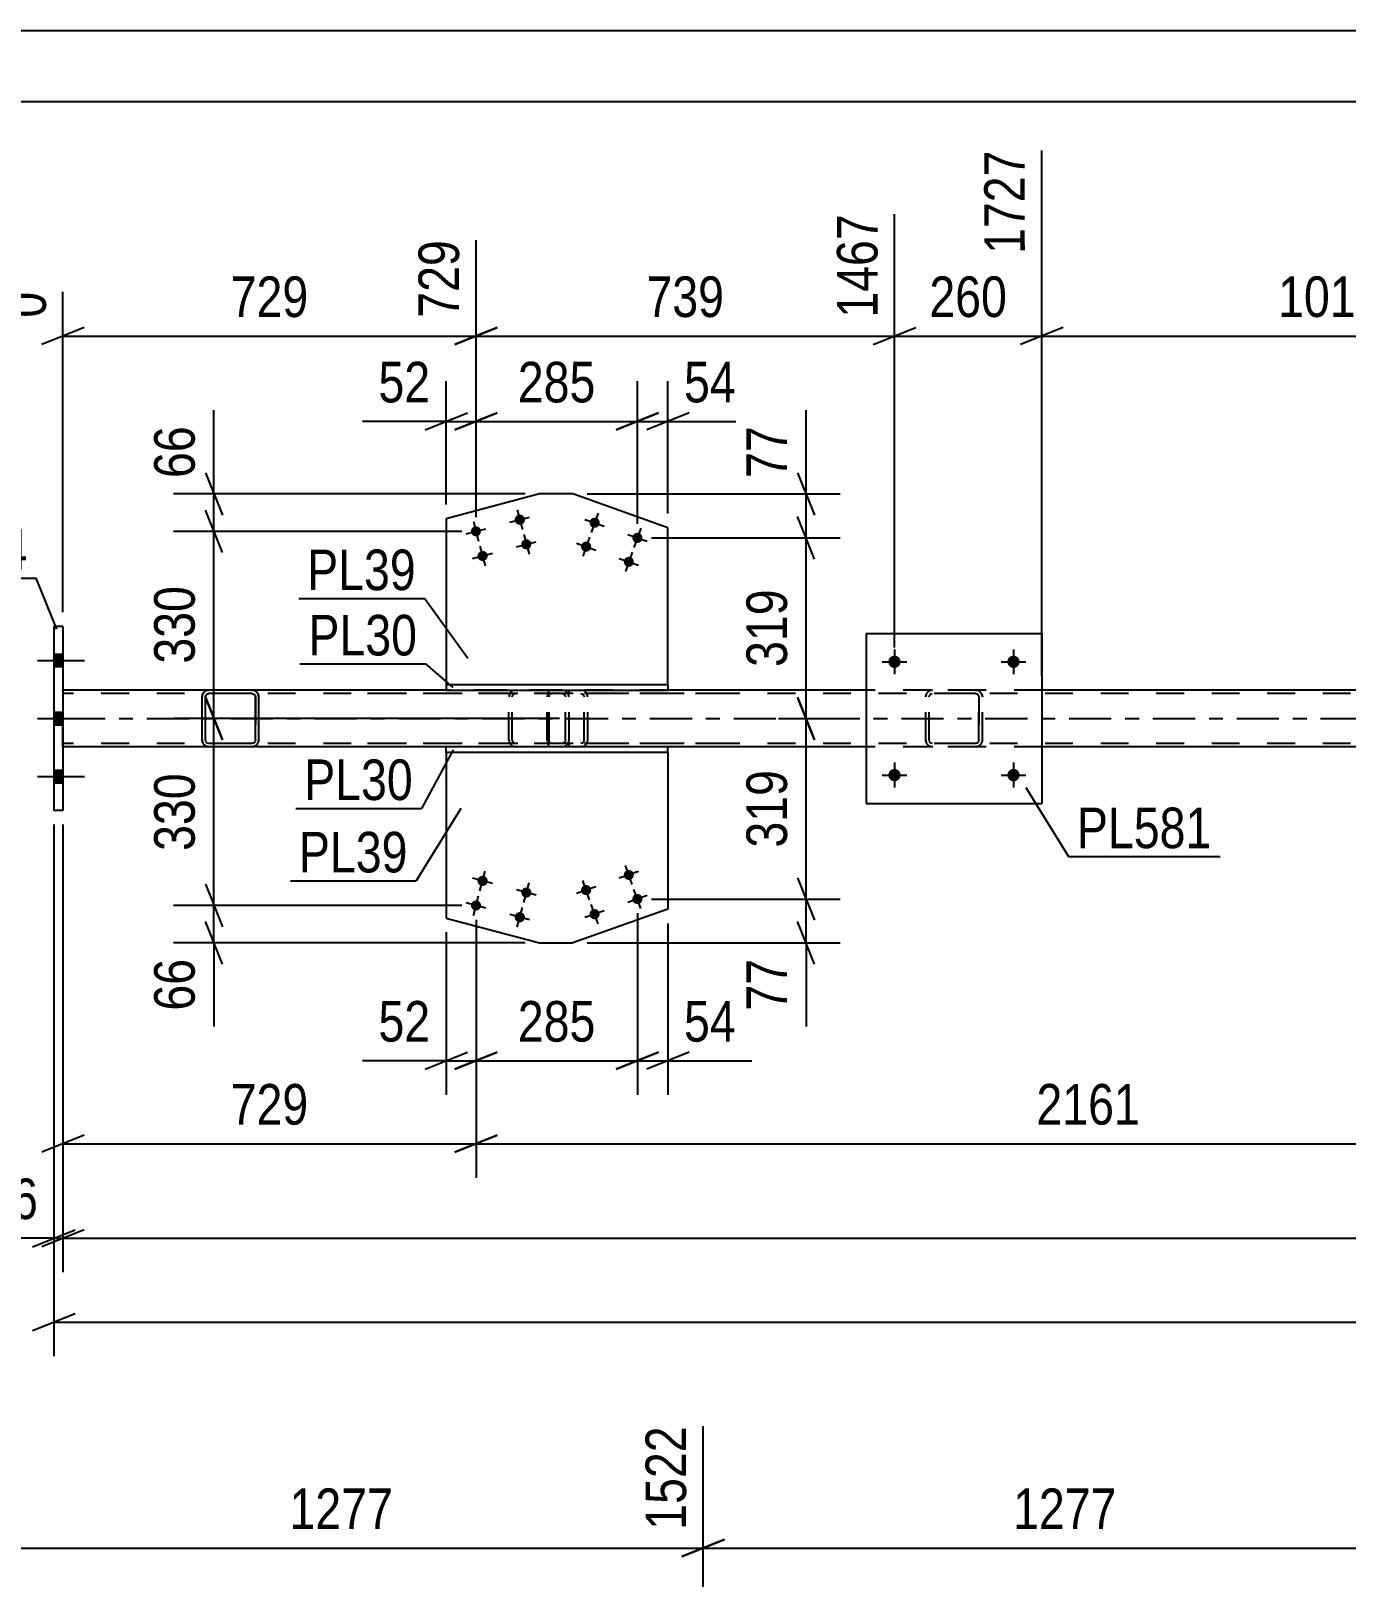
# Model space of a CAD drawing. Header units: millimetres. Extents: x 0 to 841, y 0 to 594.
# Drawn here: x 100.2 to 193.1, y 484.8 to 594 of the extents above; entities that cross this region are included whole.
import ezdxf

# ---------------------------------------------------------------- set-up
doc = ezdxf.new("R2010")
doc.units = ezdxf.units.MM
doc.linetypes.add('DXK_LINE_DOT2', pattern=[3.9198, 1.9599, -1.9599])
doc.linetypes.add('DXK_LINE_DOT3', pattern=[5.9187, 2.979, -0.9799, 0.9799, -0.9799])
doc.styles.add('Arial Narrow', font='ARIALN.TTF', dxfattribs={"height": 0.2})

# ---------------------------------------------------------------- blocks, each defined once
blk = doc.blocks.new('Unknown-247305070-1135 - 20638')
at = {"color": 5, "linetype": 'Continuous'}
for p, q in [((841, 594), (0, 594)), ((836, 589), (5, 589))]:
    blk.add_line(p, q, dxfattribs=at)
blk = doc.blocks.new('Part-247305070-2224 - 2156')
at = {"color": 2, "linetype": 'Continuous'}
for p, q in [((145.2, 543.45), (129.55, 543.45)), ((129.55, 543.05), (129.55, 543.45)), ((145.2, 543.05), (129.55, 543.05)), ((145.2, 543.05), (145.2, 543.45))]:
    blk.add_line(p, q, dxfattribs=at)
blk = doc.blocks.new('Part-247305070-2161 - 2156')
at = {"color": 7, "linetype": 'DXK_LINE_DOT2'}
for p, q in [((137.71, 547.45), (122.72, 547.45)), ((137.71, 547.21), (122.72, 547.21)), ((134, 547.14), (133.96, 546.97)), ((134, 547.16), (134, 547.14)), ((134.21, 546.97), (134.23, 547.06)), ((134.23, 547.06), (134.29, 547.14)), ((134.47, 547.45), (134.27, 547.42)), ((134.29, 547.14), (134.37, 547.19)), ((134.37, 547.19), (134.47, 547.21)), ((137.9, 547.42), (137.71, 547.45)), ((137.71, 547.21), (137.8, 547.19)), ((137.8, 547.19), (137.89, 547.14)), ((137.89, 547.14), (137.94, 547.06)), ((137.94, 547.06), (137.96, 546.97)), ((138.18, 547.14), (138.18, 547.16)), ((138.22, 546.97), (138.18, 547.14)), ((133.96, 543.93), (133.96, 546.97)), ((134.21, 543.93), (134.21, 546.97)), ((137.96, 543.93), (137.96, 546.97)), ((138.22, 543.93), (138.22, 546.97)), ((133.96, 543.93), (134, 543.75)), ((134.23, 543.84), (134.21, 543.93)), ((134.29, 543.76), (134.23, 543.84)), ((134.37, 543.71), (134.29, 543.76)), ((137.89, 543.76), (137.8, 543.71)), ((137.94, 543.84), (137.89, 543.76)), ((137.96, 543.93), (137.94, 543.84)), ((138.18, 543.75), (138.22, 543.93)), ((137.71, 543.69), (122.72, 543.69)), ((137.71, 543.45), (122.72, 543.45)), ((134.27, 543.49), (134.47, 543.45)), ((134.47, 543.69), (134.37, 543.71)), ((137.8, 543.71), (137.71, 543.69)), ((137.71, 543.45), (137.9, 543.49))]:
    blk.add_line(p, q, dxfattribs=at)
for centre, start, end in [((134.45, 546.95), 110.7583, 155.68), ((137.72, 546.95), 24.32, 69.2417), ((134.45, 543.95), 204.32, 249.2417), ((137.72, 543.95), 290.7583, 335.68)]:
    blk.add_arc(centre, 0.496, start, end, dxfattribs=at)
blk = doc.blocks.new('Bolt-247305070-2355 - 2156')
at = {"linetype": 'Continuous'}
for points in [[(102.49, 549.11), (102.49, 549.99), (101.85, 549.99), (101.85, 549.11)], [(102.49, 549.11), (102.49, 549.99), (101.85, 549.99), (101.85, 549.11)], [(102.49, 549.11), (102.49, 549.99), (101.85, 549.99), (101.85, 549.11)], [(102.49, 545.01), (102.49, 545.89), (101.85, 545.89), (101.85, 545.01)], [(102.49, 545.01), (102.49, 545.89), (101.85, 545.89), (101.85, 545.01)], [(102.49, 540.91), (102.49, 541.79), (101.85, 541.79), (101.85, 540.91)], [(102.49, 540.91), (102.49, 541.79), (101.85, 541.79), (101.85, 540.91)], [(102.49, 540.91), (102.49, 541.79), (101.85, 541.79), (101.85, 540.91)]]:
    blk.add_hatch(color=1, dxfattribs=at).paths.add_polyline_path(points)
at = {"color": 1, "linetype": 'Continuous'}
for p, q in [((100.69, 549.55), (104.01, 549.55)), ((100.69, 549.55), (104.01, 549.55)), ((100.69, 549.55), (104.01, 549.55)), ((101.85, 549.99), (102.49, 549.99)), ((101.85, 549.99), (102.49, 549.99)), ((101.85, 549.99), (102.49, 549.99)), ((101.85, 549.11), (102.49, 549.11)), ((101.85, 549.11), (102.49, 549.11)), ((101.85, 549.11), (102.49, 549.11)), ((100.69, 545.45), (104.01, 545.45)), ((100.69, 545.45), (104.01, 545.45)), ((101.85, 545.89), (102.49, 545.89)), ((101.85, 545.89), (102.49, 545.89)), ((101.85, 545.01), (102.49, 545.01)), ((101.85, 545.01), (102.49, 545.01)), ((101.85, 541.79), (102.49, 541.79)), ((101.85, 541.79), (102.49, 541.79)), ((101.85, 541.79), (102.49, 541.79)), ((100.69, 541.35), (104.01, 541.35)), ((100.69, 541.35), (104.01, 541.35)), ((100.69, 541.35), (104.01, 541.35)), ((101.85, 540.91), (102.49, 540.91)), ((101.85, 540.91), (102.49, 540.91)), ((101.85, 540.91), (102.49, 540.91))]:
    blk.add_line(p, q, dxfattribs=at)
blk = doc.blocks.new('Part-247305070-2229 - 2156')
at = {"color": 2, "linetype": 'Continuous'}
for p, q in [((129.55, 547.85), (129.55, 547.45)), ((129.55, 547.85), (145.2, 547.85)), ((129.55, 547.45), (145.2, 547.45)), ((145.2, 547.85), (145.2, 547.45))]:
    blk.add_line(p, q, dxfattribs=at)
blk = doc.blocks.new('Part-247305070-2344 - 2156')
at = {"color": 2, "linetype": 'Continuous'}
for p, q in [((129.55, 543.05), (129.55, 531.35)), ((145.2, 543.05), (145.2, 531.98)), ((145.2, 531.98), (138.49, 529.6)), ((129.55, 531.35), (136.12, 529.6)), ((136.12, 529.6), (138.49, 529.6))]:
    blk.add_line(p, q, dxfattribs=at)
at = {"color": 7, "linetype": 'DXK_LINE_DOT2'}
blk.add_line((145.2, 543.05), (129.55, 543.05), dxfattribs=at)
blk = doc.blocks.new('Part-247305070-2169 - 2156')
at = {"color": 7, "linetype": 'DXK_LINE_DOT2'}
for p, q in [((136.69, 547.16), (136.67, 546.97)), ((136.75, 547.31), (136.69, 547.16)), ((136.84, 547.42), (136.75, 547.31)), ((136.8, 546.97), (136.81, 547.06)), ((136.81, 547.06), (136.84, 547.14)), ((136.94, 547.45), (136.84, 547.42)), ((136.84, 547.14), (136.89, 547.19)), ((136.89, 547.19), (136.94, 547.21)), ((149.1, 547.45), (136.94, 547.45)), ((149.1, 547.21), (136.94, 547.21)), ((138.22, 547.21), (138.22, 547.45)), ((139.22, 547.42), (139.03, 547.45)), ((139.03, 547.21), (139.13, 547.19)), ((139.13, 547.19), (139.21, 547.14)), ((139.21, 547.14), (139.26, 547.06)), ((139.26, 547.06), (139.28, 546.97)), ((139.5, 547.14), (139.5, 547.16)), ((139.53, 546.97), (139.5, 547.14)), ((136.67, 543.93), (136.67, 546.97)), ((136.8, 543.93), (136.8, 546.97)), ((139.28, 543.93), (139.28, 546.97)), ((139.53, 543.93), (139.53, 546.97)), ((136.67, 543.93), (136.69, 543.75)), ((136.69, 543.75), (136.75, 543.59)), ((136.81, 543.84), (136.8, 543.93)), ((136.84, 543.76), (136.81, 543.84)), ((136.89, 543.71), (136.84, 543.76)), ((139.21, 543.76), (139.13, 543.71)), ((139.26, 543.84), (139.21, 543.76)), ((139.28, 543.93), (139.26, 543.84)), ((139.5, 543.75), (139.53, 543.93)), ((136.75, 543.59), (136.84, 543.49)), ((136.84, 543.49), (136.94, 543.45)), ((136.94, 543.69), (136.89, 543.71)), ((149.1, 543.69), (136.94, 543.69)), ((149.1, 543.45), (136.94, 543.45)), ((138.22, 543.45), (138.22, 543.69)), ((139.13, 543.71), (139.03, 543.69)), ((139.03, 543.45), (139.22, 543.49))]:
    blk.add_line(p, q, dxfattribs=at)
for centre, start, end in [((139.05, 546.96), 23.8494, 68.8059), ((139.05, 543.95), 291.1941, 336.1506)]:
    blk.add_arc(centre, 0.492, start, end, dxfattribs=at)
blk = doc.blocks.new('Part-247305070-2234 - 2156')
at = {"color": 2, "linetype": 'Continuous'}
for p, q in [((102.49, 551.95), (101.85, 551.95)), ((101.85, 551.95), (101.85, 538.95)), ((102.49, 551.95), (102.49, 538.95)), ((102.49, 538.95), (101.85, 538.95))]:
    blk.add_line(p, q, dxfattribs=at)
blk = doc.blocks.new('Part-247305070-2299 - 2156')
at = {"color": 2, "linetype": 'Continuous'}
for p, q in [((112.79, 547.45), (102.49, 547.45)), ((129.55, 547.45), (115.83, 547.45)), ((159.19, 547.45), (145.2, 547.45)), ((210.27, 547.45), (171.59, 547.45)), ((112.79, 543.45), (102.49, 543.45)), ((129.55, 543.45), (115.83, 543.45)), ((159.19, 543.45), (145.2, 543.45)), ((210.27, 543.45), (171.59, 543.45))]:
    blk.add_line(p, q, dxfattribs=at)
at = {"color": 7, "linetype": 'DXK_LINE_DOT2'}
for p, q in [((102.49, 543.45), (102.49, 547.45)), ((742.16, 547.21), (102.49, 547.21)), ((115.83, 547.45), (112.79, 547.45)), ((145.2, 547.45), (129.55, 547.45)), ((171.59, 547.45), (159.19, 547.45)), ((742.16, 543.69), (102.49, 543.69)), ((115.83, 543.45), (112.79, 543.45)), ((145.2, 543.45), (129.55, 543.45)), ((171.59, 543.45), (159.19, 543.45))]:
    blk.add_line(p, q, dxfattribs=at)
at = {"color": 7, "linetype": 'DXK_LINE_DOT3'}
blk.add_line((102.49, 545.45), (742.16, 545.45), dxfattribs=at)
blk = doc.blocks.new('Bolt-247305070-2390 - 2156')
at = {"linetype": 'Continuous'}
for points in [[(140.36, 559.15, -1), (139.68, 559.39, -1)], [(139.76, 557.46, -1), (139.08, 557.7, -1)], [(143.38, 558.08, -1), (142.7, 558.32, -1)], [(142.77, 556.39, -1), (142.1, 556.63, -1)]]:
    blk.add_hatch(color=1, dxfattribs=at).paths.add_polyline_path(points)
at = {"color": 1, "linetype": 'Continuous'}
for p, q in [((139.34, 559.51), (140.7, 559.03)), ((140.26, 559.95), (139.78, 558.59)), ((139.66, 558.26), (139.18, 556.9)), ((142.36, 558.44), (143.72, 557.96)), ((143.28, 558.88), (142.8, 557.52)), ((138.74, 557.82), (140.1, 557.34)), ((142.68, 557.19), (142.19, 555.83)), ((141.76, 556.75), (143.11, 556.27))]:
    blk.add_line(p, q, dxfattribs=at)
blk = doc.blocks.new('Bolt-247305070-2388 - 2156')
at = {"linetype": 'Continuous'}
for points in [[(142.1, 534.28, -1), (142.77, 534.52, -1)], [(139.08, 533.21, -1), (139.76, 533.45, -1)], [(142.7, 532.58, -1), (143.38, 532.82, -1)], [(139.68, 531.51, -1), (140.36, 531.75, -1)]]:
    blk.add_hatch(color=1, dxfattribs=at).paths.add_polyline_path(points)
at = {"color": 1, "linetype": 'Continuous'}
for p, q in [((142.68, 533.72), (142.19, 535.07)), ((139.66, 532.65), (139.18, 534)), ((143.11, 534.64), (141.76, 534.16)), ((140.1, 533.57), (138.74, 533.09)), ((143.72, 532.94), (142.36, 532.46)), ((143.28, 532.02), (142.8, 533.38)), ((140.7, 531.87), (139.34, 531.39)), ((140.26, 530.95), (139.78, 532.31))]:
    blk.add_line(p, q, dxfattribs=at)
blk = doc.blocks.new('Bolt-247305070-2389 - 2156')
at = {"linetype": 'Continuous'}
for points in [[(131.76, 534.07, -1), (132.46, 533.89, -1)], [(134.85, 533.25, -1), (135.55, 533.06, -1)], [(131.3, 532.33, -1), (131.99, 532.15, -1)], [(134.39, 531.51, -1), (135.09, 531.32, -1)]]:
    blk.add_hatch(color=1, dxfattribs=at).paths.add_polyline_path(points)
at = {"color": 1, "linetype": 'Continuous'}
for p, q in [((132.8, 533.79), (131.41, 534.16)), ((131.92, 533.28), (132.29, 534.67)), ((131.46, 531.54), (131.83, 532.93)), ((135.9, 532.97), (134.5, 533.34)), ((135.02, 532.46), (135.39, 533.85)), ((132.34, 532.05), (130.95, 532.42)), ((134.55, 530.72), (134.92, 532.11)), ((135.43, 531.23), (134.04, 531.6))]:
    blk.add_line(p, q, dxfattribs=at)
blk = doc.blocks.new('Part-247305070-2349 - 2156')
at = {"color": 2, "linetype": 'Continuous'}
for p, q in [((136.12, 561.3), (129.55, 559.55)), ((138.49, 561.3), (136.12, 561.3)), ((145.2, 558.92), (138.49, 561.3)), ((129.55, 559.55), (129.55, 547.85)), ((145.2, 547.85), (145.2, 558.92))]:
    blk.add_line(p, q, dxfattribs=at)
at = {"color": 7, "linetype": 'DXK_LINE_DOT2'}
blk.add_line((129.55, 547.85), (145.2, 547.85), dxfattribs=at)
blk = doc.blocks.new('Bolt-247305070-2391 - 2156')
at = {"linetype": 'Continuous'}
for points in [[(131.99, 558.76, -1), (131.3, 558.57, -1)], [(135.09, 559.58, -1), (134.39, 559.39, -1)], [(135.55, 557.84, -1), (134.85, 557.65, -1)], [(132.46, 557.02, -1), (131.76, 556.83, -1)]]:
    blk.add_hatch(color=1, dxfattribs=at).paths.add_polyline_path(points)
at = {"color": 1, "linetype": 'Continuous'}
for p, q in [((134.55, 560.18), (134.92, 558.79)), ((131.46, 559.36), (131.83, 557.97)), ((134.04, 559.3), (135.43, 559.67)), ((130.95, 558.48), (132.34, 558.85)), ((134.5, 557.56), (135.9, 557.93)), ((135.02, 558.44), (135.39, 557.05)), ((131.41, 556.74), (132.8, 557.11)), ((131.92, 557.62), (132.29, 556.23))]:
    blk.add_line(p, q, dxfattribs=at)
blk = doc.blocks.new('Part-247305070-21269 - 2156')
at = {"color": 7, "linetype": 'DXK_LINE_DOT2'}
for p, q in [((163.39, 546.97), (163.43, 547.16)), ((163.43, 547.16), (163.39, 546.97)), ((163.63, 546.97), (163.65, 547.06)), ((163.65, 547.06), (163.7, 547.14)), ((163.69, 547.42), (163.87, 547.45)), ((163.87, 547.45), (163.69, 547.42)), ((163.7, 547.14), (163.78, 547.19)), ((163.78, 547.19), (163.87, 547.21)), ((166.91, 547.45), (163.87, 547.45)), ((166.91, 547.21), (163.87, 547.21)), ((166.91, 547.45), (167.09, 547.42)), ((167.09, 547.42), (166.91, 547.45)), ((166.91, 547.21), (167, 547.19)), ((167, 547.19), (167.08, 547.14)), ((167.08, 547.14), (167.13, 547.06)), ((167.13, 547.06), (167.15, 546.97)), ((167.35, 547.16), (167.39, 546.97)), ((167.39, 546.97), (167.35, 547.16)), ((163.39, 543.93), (163.39, 546.97)), ((163.39, 543.93), (163.39, 546.97)), ((163.63, 543.93), (163.63, 546.97)), ((163.63, 543.93), (163.63, 546.97)), ((167.15, 543.93), (167.15, 546.97)), ((167.15, 546.97), (167.15, 543.93)), ((167.39, 543.93), (167.39, 546.97)), ((167.39, 543.93), (167.39, 546.97)), ((163.43, 543.75), (163.39, 543.93)), ((163.39, 543.93), (163.43, 543.75)), ((163.65, 543.84), (163.63, 543.93)), ((163.7, 543.76), (163.65, 543.84)), ((163.78, 543.71), (163.7, 543.76)), ((167.08, 543.76), (167, 543.71)), ((167.13, 543.84), (167.08, 543.76)), ((167.15, 543.93), (167.13, 543.84)), ((167.39, 543.93), (167.35, 543.75)), ((167.35, 543.75), (167.39, 543.93)), ((163.87, 543.45), (163.69, 543.49)), ((163.69, 543.49), (163.87, 543.45)), ((163.87, 543.69), (163.78, 543.71)), ((166.91, 543.69), (163.87, 543.69)), ((166.91, 543.45), (163.87, 543.45)), ((167, 543.71), (166.91, 543.69)), ((167.09, 543.49), (166.91, 543.45)), ((166.91, 543.45), (167.09, 543.49))]:
    blk.add_line(p, q, dxfattribs=at)
at = {"color": 7, "linetype": 'DXK_LINE_DOT3'}
blk.add_line((165.39, 545.45), (165.39, 545.45), dxfattribs=at)
at = {"color": 7, "linetype": 'DXK_LINE_DOT2'}
for centre, start, end in [((163.87, 546.97), 112.5, 157.5), ((163.87, 546.97), 112.5, 157.5), ((166.91, 546.97), 22.5, 67.5), ((166.91, 546.97), 22.5, 67.5), ((163.87, 543.93), 202.5, 247.5), ((163.87, 543.93), 202.5, 247.5), ((166.91, 543.93), 292.5, 337.5), ((166.91, 543.93), 292.5, 337.5)]:
    blk.add_arc(centre, 0.48, start, end, dxfattribs=at)
blk = doc.blocks.new('Part-247305070-21270 - 2156')
at = {"color": 2, "linetype": 'Continuous'}
for p, q in [((159.19, 551.45), (159.19, 539.45)), ((159.19, 551.45), (171.59, 551.45)), ((171.59, 551.45), (171.59, 539.45)), ((159.19, 539.45), (171.59, 539.45))]:
    blk.add_line(p, q, dxfattribs=at)
blk = doc.blocks.new('Part-247305070-21271 - 2156')
at = {"color": 2, "linetype": 'Continuous'}
for p, q in [((112.35, 547.16), (112.31, 546.97)), ((112.55, 546.97), (112.57, 547.06)), ((112.57, 547.06), (112.62, 547.14)), ((112.79, 547.45), (112.61, 547.42)), ((112.62, 547.14), (112.7, 547.19)), ((112.7, 547.19), (112.79, 547.21)), ((115.83, 547.45), (112.79, 547.45)), ((115.83, 547.21), (112.79, 547.21)), ((116.01, 547.42), (115.83, 547.45)), ((115.83, 547.21), (115.92, 547.19)), ((115.92, 547.19), (116, 547.14)), ((116, 547.14), (116.05, 547.06)), ((116.05, 547.06), (116.07, 546.97)), ((116.31, 546.97), (116.27, 547.16)), ((112.31, 543.93), (112.31, 546.97)), ((112.55, 543.93), (112.55, 546.97)), ((116.07, 543.93), (116.07, 546.97)), ((116.31, 543.93), (116.31, 546.97)), ((112.31, 543.93), (112.35, 543.75)), ((112.57, 543.84), (112.55, 543.93)), ((112.62, 543.76), (112.57, 543.84)), ((112.7, 543.71), (112.62, 543.76)), ((116, 543.76), (115.92, 543.71)), ((116.05, 543.84), (116, 543.76)), ((116.07, 543.93), (116.05, 543.84)), ((116.27, 543.75), (116.31, 543.93)), ((112.61, 543.49), (112.79, 543.45)), ((112.79, 543.69), (112.7, 543.71)), ((115.83, 543.69), (112.79, 543.69)), ((115.83, 543.45), (112.79, 543.45)), ((115.92, 543.71), (115.83, 543.69)), ((115.83, 543.45), (116.01, 543.49))]:
    blk.add_line(p, q, dxfattribs=at)
at = {"color": 7, "linetype": 'DXK_LINE_DOT2'}
for p, q in [((112.31, 546.97), (112.35, 547.16)), ((112.61, 547.42), (112.79, 547.45)), ((115.83, 547.45), (116.01, 547.42)), ((116.27, 547.16), (116.31, 546.97)), ((112.31, 543.93), (112.31, 546.97)), ((112.55, 543.93), (112.55, 546.97)), ((116.07, 546.97), (116.07, 543.93)), ((116.31, 543.93), (116.31, 546.97)), ((112.35, 543.75), (112.31, 543.93)), ((116.31, 543.93), (116.27, 543.75)), ((112.79, 543.45), (112.61, 543.49)), ((116.01, 543.49), (115.83, 543.45))]:
    blk.add_line(p, q, dxfattribs=at)
at = {"color": 2, "linetype": 'Continuous'}
for centre, start, end in [((112.79, 546.97), 112.5, 157.5), ((115.83, 546.97), 22.5, 67.5), ((112.79, 543.93), 202.5, 247.5), ((115.83, 543.93), 292.5, 337.5)]:
    blk.add_arc(centre, 0.48, start, end, dxfattribs=at)
at = {"color": 7, "linetype": 'DXK_LINE_DOT2'}
for centre, start, end in [((112.79, 546.97), 112.5, 157.5), ((115.83, 546.97), 22.5, 67.5), ((112.79, 543.93), 202.5, 247.5), ((115.83, 543.93), 292.5, 337.5)]:
    blk.add_arc(centre, 0.48, start, end, dxfattribs=at)
blk = doc.blocks.new('Bolt-247305070-21296 - 2156')
at = {"linetype": 'Continuous'}
for points in [[(161.63, 541.45, -1), (160.75, 541.45, -1)], [(170.03, 541.45, -1), (169.15, 541.45, -1)]]:
    blk.add_hatch(color=1, dxfattribs=at).paths.add_polyline_path(points)
at = {"color": 1, "linetype": 'Continuous'}
for p, q in [((161.19, 542.33), (161.19, 540.57)), ((169.59, 542.33), (169.59, 540.57)), ((160.31, 541.45), (162.07, 541.45)), ((168.71, 541.45), (170.47, 541.45))]:
    blk.add_line(p, q, dxfattribs=at)
blk = doc.blocks.new('Bolt-247305070-21297 - 2156')
at = {"linetype": 'Continuous'}
for points in [[(161.63, 549.45, -1), (160.75, 549.45, -1)], [(170.03, 549.45, -1), (169.15, 549.45, -1)]]:
    blk.add_hatch(color=1, dxfattribs=at).paths.add_polyline_path(points)
at = {"color": 1, "linetype": 'Continuous'}
for p, q in [((161.19, 550.33), (161.19, 548.57)), ((169.59, 550.33), (169.59, 548.57)), ((160.31, 549.45), (162.07, 549.45)), ((168.71, 549.45), (170.47, 549.45))]:
    blk.add_line(p, q, dxfattribs=at)
blk = doc.blocks.new('StraightDimension-247305070-19910 - 2156')
at = {"color": 7, "linetype": 'Continuous'}
for p, q in [((101.85, 537.95), (101.85, 506.35)), ((102.49, 537.95), (102.49, 506.35)), ((100.35, 508.15), (103.35, 509.35)), ((103.99, 509.35), (100.99, 508.15)), ((101.85, 508.75), (95.95, 508.75)), ((101.85, 508.75), (95.95, 508.75)), ((101.85, 508.75), (102.49, 508.75))]:
    blk.add_line(p, q, dxfattribs=at)
at = {"color": 0}
blk.add_wipeout([(101.33, 509.5), (101.33, 513.7), (96.47, 513.7), (96.47, 509.5)], dxfattribs=at)
at = {"color": 3, "style": 'Arial Narrow'}
blk.add_text('16', height=2.863, dxfattribs=at).set_placement((97.07, 510.1))
blk = doc.blocks.new('StraightDimension-247305070-2571 - 2156')
at = {"color": 7, "linetype": 'Continuous'}
for p, q in [((143.04, 559.2), (143.04, 569.27)), ((145.2, 559.92), (145.2, 569.27)), ((141.54, 565.82), (144.54, 567.02)), ((146.7, 567.02), (143.7, 565.82)), ((143.04, 566.42), (145.2, 566.42)), ((145.2, 566.42), (151.11, 566.42)), ((145.2, 566.42), (151.11, 566.42))]:
    blk.add_line(p, q, dxfattribs=at)
at = {"color": 0}
blk.add_wipeout([(150.58, 567.17), (150.58, 571.37), (145.73, 571.37), (145.73, 567.17)], dxfattribs=at)
at = {"color": 3, "style": 'Arial Narrow'}
blk.add_text('54', height=2.863, dxfattribs=at).set_placement((146.33, 567.77))
blk = doc.blocks.new('StraightDimension-247305070-2582 - 2156')
at = {"color": 7, "linetype": 'Continuous'}
for p, q in [((131.65, 559.66), (131.65, 569.27)), ((143.04, 559.2), (143.04, 569.27)), ((130.15, 565.82), (133.15, 567.02)), ((144.54, 567.02), (141.54, 565.82)), ((131.65, 566.42), (143.04, 566.42))]:
    blk.add_line(p, q, dxfattribs=at)
at = {"color": 0}
blk.add_wipeout([(140.68, 567.17), (140.68, 571.37), (134, 571.37), (134, 567.17)], dxfattribs=at)
at = {"color": 3, "style": 'Arial Narrow'}
blk.add_text('285', height=2.863, dxfattribs=at).set_placement((134.6, 567.77))
blk = doc.blocks.new('StraightDimension-247305070-2592 - 2156')
at = {"color": 7, "linetype": 'Continuous'}
for p, q in [((129.55, 560.55), (129.55, 569.27)), ((131.65, 559.66), (131.65, 569.27)), ((128.05, 565.82), (131.05, 567.02)), ((133.15, 567.02), (130.15, 565.82)), ((129.55, 566.42), (123.64, 566.42)), ((129.55, 566.42), (123.64, 566.42)), ((129.55, 566.42), (131.65, 566.42))]:
    blk.add_line(p, q, dxfattribs=at)
at = {"color": 0}
blk.add_wipeout([(129.02, 567.17), (129.02, 571.37), (124.16, 571.37), (124.16, 567.17)], dxfattribs=at)
at = {"color": 3, "style": 'Arial Narrow'}
blk.add_text('52', height=2.863, dxfattribs=at).set_placement((124.76, 567.77))
blk = doc.blocks.new('StraightDimension-247305070-2615 - 2156')
at = {"color": 7, "linetype": 'Continuous'}
for p, q in [((113.14, 561.3), (113.14, 567.21)), ((113.14, 561.3), (113.14, 567.21)), ((112.54, 562.8), (113.74, 559.8)), ((135.12, 561.3), (110.29, 561.3)), ((113.14, 558.66), (113.14, 561.3)), ((113.74, 557.16), (112.54, 560.16)), ((130.65, 558.66), (110.29, 558.66))]:
    blk.add_line(p, q, dxfattribs=at)
at = {"color": 0}
blk.add_wipeout([(112.39, 566.68), (108.19, 566.68), (108.19, 561.83), (112.39, 561.83)], dxfattribs=at)
at = {"color": 3, "style": 'Arial Narrow'}
blk.add_text('66', height=2.863, rotation=90.0002, dxfattribs=at).set_placement((111.79, 562.43))
blk = doc.blocks.new('StraightDimension-247305070-2625 - 2156')
at = {"color": 7, "linetype": 'Continuous'}
for p, q in [((113.74, 543.95), (112.54, 546.95)), ((137.55, 545.45), (110.29, 545.45)), ((113.14, 532.24), (113.14, 545.45)), ((112.54, 533.74), (113.74, 530.74)), ((130.65, 532.24), (110.29, 532.24))]:
    blk.add_line(p, q, dxfattribs=at)
at = {"color": 0}
blk.add_wipeout([(112.39, 542.19), (108.19, 542.19), (108.19, 535.5), (112.39, 535.5)], dxfattribs=at)
at = {"color": 3, "style": 'Arial Narrow'}
blk.add_text('330', height=2.863, rotation=90.0002, dxfattribs=at).set_placement((111.79, 536.1))
blk = doc.blocks.new('StraightDimension-247305070-2641 - 2156')
at = {"color": 7, "linetype": 'Continuous'}
for p, q in [((112.54, 533.74), (113.74, 530.74)), ((130.65, 532.24), (110.29, 532.24)), ((113.14, 529.6), (113.14, 532.24)), ((113.74, 528.1), (112.54, 531.1)), ((135.12, 529.6), (110.29, 529.6)), ((113.14, 529.6), (113.14, 523.69)), ((113.14, 529.6), (113.14, 523.69))]:
    blk.add_line(p, q, dxfattribs=at)
at = {"color": 0}
blk.add_wipeout([(112.39, 529.08), (108.19, 529.08), (108.19, 524.22), (112.39, 524.22)], dxfattribs=at)
at = {"color": 3, "style": 'Arial Narrow'}
blk.add_text('66', height=2.863, rotation=90.0002, dxfattribs=at).set_placement((111.79, 524.82))
blk = doc.blocks.new('StraightDimension-247305070-2651 - 2156')
at = {"color": 7, "linetype": 'Continuous'}
for p, q in [((113.74, 557.16), (112.54, 560.16)), ((130.65, 558.66), (110.29, 558.66)), ((113.14, 545.45), (113.14, 558.66)), ((112.54, 546.95), (113.74, 543.95)), ((137.55, 545.45), (110.29, 545.45))]:
    blk.add_line(p, q, dxfattribs=at)
at = {"color": 0}
blk.add_wipeout([(112.39, 555.4), (108.19, 555.4), (108.19, 548.72), (112.39, 548.72)], dxfattribs=at)
at = {"color": 3, "style": 'Arial Narrow'}
blk.add_text('330', height=2.863, rotation=90.0002, dxfattribs=at).set_placement((111.79, 549.32))
blk = doc.blocks.new('StraightDimension-247305070-2668 - 2156')
at = {"color": 7, "linetype": 'Continuous'}
for p, q in [((101.85, 537.95), (101.85, 500.41)), ((103.35, 503.41), (100.35, 502.21)), ((101.85, 502.81), (779.92, 502.81))]:
    blk.add_line(p, q, dxfattribs=at)
blk = doc.blocks.new('StraightDimension-247305070-2679 - 2156')
at = {"color": 7, "linetype": 'Continuous'}
for p, q in [((143.04, 531.7), (143.04, 518.88)), ((145.2, 530.98), (145.2, 518.88)), ((141.54, 520.68), (144.54, 521.88)), ((143.04, 521.28), (145.2, 521.28)), ((146.7, 521.88), (143.7, 520.68)), ((145.2, 521.28), (151.11, 521.28)), ((145.2, 521.28), (151.11, 521.28))]:
    blk.add_line(p, q, dxfattribs=at)
at = {"color": 0}
blk.add_wipeout([(150.58, 522.03), (150.58, 526.23), (145.73, 526.23), (145.73, 522.03)], dxfattribs=at)
at = {"color": 3, "style": 'Arial Narrow'}
blk.add_text('54', height=2.863, dxfattribs=at).set_placement((146.33, 522.63))
blk = doc.blocks.new('StraightDimension-247305070-2689 - 2156')
at = {"color": 7, "linetype": 'Continuous'}
for p, q in [((131.65, 531.24), (131.65, 518.88)), ((143.04, 531.7), (143.04, 518.88)), ((130.15, 520.68), (133.15, 521.88)), ((131.65, 521.28), (143.04, 521.28)), ((144.54, 521.88), (141.54, 520.68))]:
    blk.add_line(p, q, dxfattribs=at)
at = {"color": 0}
blk.add_wipeout([(140.68, 522.03), (140.68, 526.23), (134, 526.23), (134, 522.03)], dxfattribs=at)
at = {"color": 3, "style": 'Arial Narrow'}
blk.add_text('285', height=2.863, dxfattribs=at).set_placement((134.6, 522.63))
blk = doc.blocks.new('StraightDimension-247305070-2699 - 2156')
at = {"color": 7, "linetype": 'Continuous'}
for p, q in [((131.65, 531.24), (131.65, 518.88)), ((129.55, 530.35), (129.55, 518.88)), ((129.55, 521.28), (123.64, 521.28)), ((129.55, 521.28), (123.64, 521.28)), ((128.05, 520.68), (131.05, 521.88)), ((129.55, 521.28), (131.65, 521.28)), ((133.15, 521.88), (130.15, 520.68))]:
    blk.add_line(p, q, dxfattribs=at)
at = {"color": 0}
blk.add_wipeout([(129.02, 522.03), (129.02, 526.23), (124.16, 526.23), (124.16, 522.03)], dxfattribs=at)
at = {"color": 3, "style": 'Arial Narrow'}
blk.add_text('52', height=2.863, dxfattribs=at).set_placement((124.76, 522.63))
blk = doc.blocks.new('StraightDimension-247305070-2710 - 2156')
at = {"color": 7, "linetype": 'Continuous'}
for p, q in [((154.35, 534.2), (155.55, 531.2)), ((144.04, 532.7), (157.35, 532.7)), ((154.95, 529.6), (154.95, 532.7)), ((155.55, 528.1), (154.35, 531.1)), ((139.49, 529.6), (157.35, 529.6)), ((154.95, 529.6), (154.95, 523.69)), ((154.95, 529.6), (154.95, 523.69))]:
    blk.add_line(p, q, dxfattribs=at)
at = {"color": 0}
blk.add_wipeout([(154.2, 529.08), (150, 529.08), (150, 524.22), (154.2, 524.22)], dxfattribs=at)
at = {"color": 3, "style": 'Arial Narrow'}
blk.add_text('77', height=2.863, rotation=90.0002, dxfattribs=at).set_placement((153.6, 524.82))
blk = doc.blocks.new('StraightDimension-247305070-2720 - 2156')
at = {"color": 7, "linetype": 'Continuous'}
for p, q in [((155.55, 543.95), (154.35, 546.95)), ((153.01, 545.45), (157.35, 545.45)), ((154.95, 532.7), (154.95, 545.45)), ((154.35, 534.2), (155.55, 531.2)), ((144.04, 532.7), (157.35, 532.7))]:
    blk.add_line(p, q, dxfattribs=at)
at = {"color": 0}
blk.add_wipeout([(154.2, 542.42), (150, 542.42), (150, 535.73), (154.2, 535.73)], dxfattribs=at)
at = {"color": 3, "style": 'Arial Narrow'}
blk.add_text('319', height=2.863, rotation=90.0002, dxfattribs=at).set_placement((153.6, 536.33))
blk = doc.blocks.new('StraightDimension-247305070-2736 - 2156')
at = {"color": 7, "linetype": 'Continuous'}
for p, q in [((155.55, 556.7), (154.35, 559.7)), ((144.04, 558.2), (157.35, 558.2)), ((154.95, 545.45), (154.95, 558.2)), ((154.35, 546.95), (155.55, 543.95)), ((153.01, 545.45), (157.35, 545.45))]:
    blk.add_line(p, q, dxfattribs=at)
at = {"color": 0}
blk.add_wipeout([(154.2, 555.17), (150, 555.17), (150, 548.49), (154.2, 548.49)], dxfattribs=at)
at = {"color": 3, "style": 'Arial Narrow'}
blk.add_text('319', height=2.863, rotation=90.0002, dxfattribs=at).set_placement((153.6, 549.09))
blk = doc.blocks.new('StraightDimension-247305070-2752 - 2156')
at = {"color": 7, "linetype": 'Continuous'}
for p, q in [((154.95, 561.3), (154.95, 567.21)), ((154.95, 561.3), (154.95, 567.21)), ((154.35, 562.8), (155.55, 559.8)), ((139.49, 561.3), (157.35, 561.3)), ((154.95, 558.2), (154.95, 561.3)), ((155.55, 556.7), (154.35, 559.7)), ((144.04, 558.2), (157.35, 558.2))]:
    blk.add_line(p, q, dxfattribs=at)
at = {"color": 0}
blk.add_wipeout([(154.2, 566.68), (150, 566.68), (150, 561.83), (154.2, 561.83)], dxfattribs=at)
at = {"color": 3, "style": 'Arial Narrow'}
blk.add_text('77', height=2.863, rotation=90.0002, dxfattribs=at).set_placement((153.6, 562.43))
blk = doc.blocks.new('StraightDimension-247305070-14765 - 2156')
at = {"color": 7, "linetype": 'Continuous'}
for p, q in [((218.09, 538.36), (218.09, 513.02)), ((131.65, 531.24), (131.65, 513.02)), ((133.15, 516.02), (130.15, 514.82)), ((131.65, 515.42), (218.09, 515.42)), ((216.59, 514.82), (219.59, 516.02))]:
    blk.add_line(p, q, dxfattribs=at)
at = {"color": 0}
blk.add_wipeout([(179.12, 516.17), (179.12, 520.37), (170.61, 520.37), (170.61, 516.17)], dxfattribs=at)
at = {"color": 3, "style": 'Arial Narrow'}
blk.add_text('2161', height=2.863, dxfattribs=at).set_placement((171.21, 516.77))
blk = doc.blocks.new('StraightDimension-247305070-14766 - 2156')
at = {"color": 7, "linetype": 'Continuous'}
for p, q in [((102.49, 537.95), (102.49, 513.02)), ((131.65, 531.24), (131.65, 513.02)), ((103.99, 516.02), (100.99, 514.82)), ((102.49, 515.42), (131.65, 515.42)), ((130.15, 514.82), (133.15, 516.02))]:
    blk.add_line(p, q, dxfattribs=at)
at = {"color": 0}
blk.add_wipeout([(120.41, 516.17), (120.41, 520.37), (113.73, 520.37), (113.73, 516.17)], dxfattribs=at)
at = {"color": 3, "style": 'Arial Narrow'}
blk.add_text('729', height=2.863, dxfattribs=at).set_placement((114.33, 516.77))
blk = doc.blocks.new('StraightDimension-247305070-19909 - 2156')
at = {"color": 7, "linetype": 'Continuous'}
for p, q in [((102.49, 537.95), (102.49, 506.35)), ((103.99, 509.35), (100.99, 508.15)), ((102.49, 508.75), (779.28, 508.75))]:
    blk.add_line(p, q, dxfattribs=at)
blk = doc.blocks.new('StraightDimension-247305070-35855 - 2156')
at = {"color": 7, "linetype": 'Continuous'}
for p, q in [((171.59, 548.45), (171.59, 585.56)), ((212.27, 550.45), (212.27, 581.06)), ((173.09, 573.05), (170.09, 571.85)), ((171.59, 572.45), (212.27, 572.45)), ((210.77, 571.85), (213.77, 573.05))]:
    blk.add_line(p, q, dxfattribs=at)
at = {"color": 0}
blk.add_wipeout([(196.19, 573.2), (196.19, 577.4), (187.67, 577.4), (187.67, 573.2)], dxfattribs=at)
at = {"color": 3, "style": 'Arial Narrow'}
blk.add_text('1017', height=2.863, dxfattribs=at).set_placement((188.27, 573.8))
at = {"color": 0, "linetype": 'Continuous'}
blk.add_wipeout([(211.67, 581.66), (207.47, 581.66), (207.47, 573.15), (211.67, 573.15)], dxfattribs=at)
at = {"color": 3, "linetype": 'Continuous', "style": 'Arial Narrow'}
blk.add_text('2744', height=2.863, rotation=90.0002, dxfattribs=at).set_placement((211.07, 573.75))
blk = doc.blocks.new('StraightDimension-247305070-35856 - 2156')
at = {"color": 7, "linetype": 'Continuous'}
for p, q in [((171.59, 548.45), (171.59, 585.56)), ((161.19, 550.45), (161.19, 581.06)), ((159.69, 571.85), (162.69, 573.05)), ((161.19, 572.45), (171.59, 572.45)), ((173.09, 573.05), (170.09, 571.85))]:
    blk.add_line(p, q, dxfattribs=at)
at = {"color": 0}
blk.add_wipeout([(169.73, 573.2), (169.73, 577.4), (163.05, 577.4), (163.05, 573.2)], dxfattribs=at)
at = {"color": 3, "style": 'Arial Narrow'}
blk.add_text('260', height=2.863, dxfattribs=at).set_placement((163.65, 573.8))
at = {"color": 0, "linetype": 'Continuous'}
blk.add_wipeout([(170.99, 586.16), (166.79, 586.16), (166.79, 577.65), (170.99, 577.65)], dxfattribs=at)
at = {"color": 3, "linetype": 'Continuous', "style": 'Arial Narrow'}
blk.add_text('1727', height=2.863, rotation=90.0002, dxfattribs=at).set_placement((170.39, 578.25))
blk = doc.blocks.new('StraightDimension-247305070-35857 - 2156')
at = {"color": 7, "linetype": 'Continuous'}
for p, q in [((161.19, 550.45), (161.19, 581.06)), ((131.65, 559.66), (131.65, 579.23)), ((133.15, 573.05), (130.15, 571.85)), ((131.65, 572.45), (161.19, 572.45)), ((159.69, 571.85), (162.69, 573.05))]:
    blk.add_line(p, q, dxfattribs=at)
at = {"color": 0}
blk.add_wipeout([(149.76, 573.2), (149.76, 577.4), (143.08, 577.4), (143.08, 573.2)], dxfattribs=at)
at = {"color": 3, "style": 'Arial Narrow'}
blk.add_text('739', height=2.863, dxfattribs=at).set_placement((143.68, 573.8))
at = {"color": 0, "linetype": 'Continuous'}
blk.add_wipeout([(160.59, 581.66), (156.39, 581.66), (156.39, 573.15), (160.59, 573.15)], dxfattribs=at)
at = {"color": 3, "linetype": 'Continuous', "style": 'Arial Narrow'}
blk.add_text('1467', height=2.863, rotation=90.0002, dxfattribs=at).set_placement((159.99, 573.75))
blk = doc.blocks.new('StraightDimension-247305070-35858 - 2156')
at = {"color": 7, "linetype": 'Continuous'}
for p, q in [((131.65, 559.66), (131.65, 579.23)), ((102.49, 552.95), (102.49, 575.57)), ((103.99, 573.05), (100.99, 571.85)), ((102.49, 572.45), (131.65, 572.45)), ((130.15, 571.85), (133.15, 573.05))]:
    blk.add_line(p, q, dxfattribs=at)
at = {"color": 0}
blk.add_wipeout([(120.41, 573.2), (120.41, 577.4), (113.73, 577.4), (113.73, 573.2)], dxfattribs=at)
at = {"color": 3, "style": 'Arial Narrow'}
blk.add_text('729', height=2.863, dxfattribs=at).set_placement((114.33, 573.8))
at = {"color": 0, "linetype": 'Continuous'}
for points in [[(131.05, 579.83), (126.85, 579.83), (126.85, 573.15), (131.05, 573.15)], [(101.89, 576.17), (97.69, 576.17), (97.69, 573.15), (101.89, 573.15)]]:
    blk.add_wipeout(points, dxfattribs=at)
at = {"color": 3, "linetype": 'Continuous', "style": 'Arial Narrow'}
for s, height, p in [('729', 2.863, (130.45, 573.75)), ('0', 2.86, (101.29, 573.75))]:
    blk.add_text(s, height=height, rotation=90.0002, dxfattribs=at).set_placement(p)
blk = doc.blocks.new('StraightDimension-247305070-39379 - 2862')
at = {"color": 7, "linetype": 'Continuous'}
for p, q in [((147.68, 454.35), (147.68, 495.47)), ((198.76, 454.29), (198.76, 495.47)), ((149.18, 487.46), (146.18, 486.26)), ((197.26, 486.26), (200.26, 487.46)), ((147.68, 486.86), (198.76, 486.86))]:
    blk.add_line(p, q, dxfattribs=at)
at = {"color": 0}
blk.add_wipeout([(177.47, 487.61), (177.47, 491.81), (168.96, 491.81), (168.96, 487.61)], dxfattribs=at)
at = {"color": 3, "style": 'Arial Narrow'}
blk.add_text('1277', height=2.863, dxfattribs=at).set_placement((169.56, 488.21))
at = {"color": 0, "linetype": 'Continuous'}
blk.add_wipeout([(198.16, 496.07), (193.96, 496.07), (193.96, 487.56), (198.16, 487.56)], dxfattribs=at)
at = {"color": 3, "linetype": 'Continuous', "style": 'Arial Narrow'}
blk.add_text('2799', height=2.863, rotation=90.0002, dxfattribs=at).set_placement((197.56, 488.16))
blk = doc.blocks.new('StraightDimension-247305070-39380 - 2862')
at = {"color": 7, "linetype": 'Continuous'}
for p, q in [((96.6, 454.38), (96.6, 498.15)), ((147.68, 454.35), (147.68, 495.47)), ((98.1, 487.46), (95.1, 486.26)), ((146.18, 486.26), (149.18, 487.46)), ((96.6, 486.86), (147.68, 486.86))]:
    blk.add_line(p, q, dxfattribs=at)
at = {"color": 0}
blk.add_wipeout([(126.39, 487.61), (126.39, 491.81), (117.88, 491.81), (117.88, 487.61)], dxfattribs=at)
at = {"color": 3, "style": 'Arial Narrow'}
blk.add_text('1277', height=2.863, dxfattribs=at).set_placement((118.48, 488.21))
at = {"color": 0, "linetype": 'Continuous'}
blk.add_wipeout([(147.08, 496.07), (142.88, 496.07), (142.88, 487.56), (147.08, 487.56)], dxfattribs=at)
at = {"color": 3, "linetype": 'Continuous', "style": 'Arial Narrow'}
blk.add_text('1522', height=2.863, rotation=90.0002, dxfattribs=at).set_placement((146.48, 488.16))
blk = doc.blocks.new('Mark-247305070-2230 - 2156')
at = {"color": 30, "linetype": 'Continuous'}
for p in [(93.18, 555.36), (102.06, 551.75)]:
    blk.add_line(p, (100.6, 555.36), dxfattribs=at)
at = {"color": 0}
blk.add_wipeout([(100, 555.96), (100, 558.96), (93.78, 558.96), (93.78, 555.96)], dxfattribs=at)
blk.add_wipeout([(100, 555.96), (100, 558.96), (93.78, 558.96), (93.78, 555.96)], dxfattribs=at)
at = {"color": 3, "style": 'Arial Narrow'}
blk.add_text('SP4', height=2.863, dxfattribs=at).set_placement((93.78, 555.96))
blk = doc.blocks.new('Mark-247305070-2225 - 2156')
at = {"color": 30, "linetype": 'Continuous'}
for p in [(119.22, 549.3), (130.03, 547.64)]:
    blk.add_line(p, (128.1, 549.3), dxfattribs=at)
at = {"color": 0}
blk.add_wipeout([(127.5, 549.9), (127.5, 552.9), (119.82, 552.9), (119.82, 549.9)], dxfattribs=at)
blk.add_wipeout([(127.5, 549.9), (127.5, 552.9), (119.82, 552.9), (119.82, 549.9)], dxfattribs=at)
at = {"color": 3, "style": 'Arial Narrow'}
blk.add_text('PL30', height=2.863, dxfattribs=at).set_placement((119.82, 549.9))
blk = doc.blocks.new('Mark-247305070-2220 - 2156')
at = {"color": 30, "linetype": 'Continuous'}
for p in [(130.03, 543.23), (118.92, 539.09)]:
    blk.add_line(p, (127.8, 539.09), dxfattribs=at)
at = {"color": 0}
blk.add_wipeout([(127.2, 539.69), (127.2, 542.69), (119.52, 542.69), (119.52, 539.69)], dxfattribs=at)
blk.add_wipeout([(127.2, 539.69), (127.2, 542.69), (119.52, 542.69), (119.52, 539.69)], dxfattribs=at)
at = {"color": 3, "style": 'Arial Narrow'}
blk.add_text('PL30', height=2.863, dxfattribs=at).set_placement((119.52, 539.69))
blk = doc.blocks.new('Mark-247305070-2340 - 2156')
at = {"color": 30, "linetype": 'Continuous'}
for p in [(130.57, 539.1), (118.55, 533.98)]:
    blk.add_line(p, (127.43, 533.98), dxfattribs=at)
at = {"color": 0}
blk.add_wipeout([(126.83, 534.58), (126.83, 537.58), (119.15, 537.58), (119.15, 534.58)], dxfattribs=at)
blk.add_wipeout([(126.83, 534.58), (126.83, 537.58), (119.15, 537.58), (119.15, 534.58)], dxfattribs=at)
at = {"color": 3, "style": 'Arial Narrow'}
blk.add_text('PL39', height=2.863, dxfattribs=at).set_placement((119.15, 534.58))
blk = doc.blocks.new('Mark-247305070-2345 - 2156')
at = {"color": 30, "linetype": 'Continuous'}
for p in [(119.13, 553.91), (131.07, 549.69)]:
    blk.add_line(p, (128.01, 553.91), dxfattribs=at)
at = {"color": 0}
blk.add_wipeout([(127.41, 554.51), (127.41, 557.51), (119.73, 557.51), (119.73, 554.51)], dxfattribs=at)
blk.add_wipeout([(127.41, 554.51), (127.41, 557.51), (119.73, 557.51), (119.73, 554.51)], dxfattribs=at)
at = {"color": 3, "style": 'Arial Narrow'}
blk.add_text('PL39', height=2.863, dxfattribs=at).set_placement((119.73, 554.51))
blk = doc.blocks.new('Mark-247305070-36695 - 2156')
at = {"color": 30, "linetype": 'Continuous'}
for p, q in [((170.47, 540.57), (173.47, 535.69)), ((173.47, 535.69), (184.18, 535.69))]:
    blk.add_line(p, q, dxfattribs=at)
at = {"color": 0}
blk.add_wipeout([(183.58, 536.29), (183.58, 539.29), (174.07, 539.29), (174.07, 536.29)], dxfattribs=at)
blk.add_wipeout([(183.58, 536.29), (183.58, 539.29), (174.07, 539.29), (174.07, 536.29)], dxfattribs=at)
at = {"color": 3, "style": 'Arial Narrow'}
blk.add_text('PL581', height=2.863, dxfattribs=at).set_placement((174.07, 536.29))

msp = doc.modelspace()

# ---------------------------------------------------------------- block references
for name in ['Unknown-247305070-1135 - 20638', 'Part-247305070-2349 - 2156', 'Bolt-247305070-2391 - 2156', 'Bolt-247305070-2390 - 2156', 'Part-247305070-2234 - 2156', 'Part-247305070-21270 - 2156', 'Bolt-247305070-21297 - 2156', 'Bolt-247305070-2355 - 2156', 'Part-247305070-2299 - 2156', 'Part-247305070-21271 - 2156', 'Part-247305070-2161 - 2156', 'Part-247305070-2229 - 2156', 'Part-247305070-2169 - 2156', 'Part-247305070-21269 - 2156', 'Part-247305070-2224 - 2156', 'Part-247305070-2344 - 2156', 'Bolt-247305070-21296 - 2156', 'Bolt-247305070-2388 - 2156', 'Bolt-247305070-2389 - 2156']:
    msp.add_blockref(name, (0, 0))

# ---------------------------------------------------------------- next in the draw order: block references
for name in ['StraightDimension-247305070-35855 - 2156', 'StraightDimension-247305070-2571 - 2156', 'StraightDimension-247305070-2625 - 2156', 'StraightDimension-247305070-19910 - 2156', 'StraightDimension-247305070-39379 - 2862']:
    msp.add_blockref(name, (0, 0))

# ---------------------------------------------------------------- next in the draw order: block references
for name in ['StraightDimension-247305070-35856 - 2156', 'StraightDimension-247305070-2582 - 2156', 'Mark-247305070-2220 - 2156', 'StraightDimension-247305070-2641 - 2156', 'StraightDimension-247305070-39380 - 2862']:
    msp.add_blockref(name, (0, 0))

# ---------------------------------------------------------------- next in the draw order: block references
for name in ['StraightDimension-247305070-2592 - 2156', 'StraightDimension-247305070-2668 - 2156']:
    msp.add_blockref(name, (0, 0))

# ---------------------------------------------------------------- next in the draw order: block references
for name in ['StraightDimension-247305070-2615 - 2156', 'StraightDimension-247305070-2679 - 2156']:
    msp.add_blockref(name, (0, 0))

# ---------------------------------------------------------------- next in the draw order: block references
for name in ['StraightDimension-247305070-2651 - 2156', 'StraightDimension-247305070-2689 - 2156']:
    msp.add_blockref(name, (0, 0))

# ---------------------------------------------------------------- next in the draw order: block references
for name in ['StraightDimension-247305070-2710 - 2156', 'StraightDimension-247305070-2699 - 2156']:
    msp.add_blockref(name, (0, 0))

# ---------------------------------------------------------------- next in the draw order: block references
msp.add_blockref('StraightDimension-247305070-2720 - 2156', (0, 0))

# ---------------------------------------------------------------- next in the draw order: block references
for name in ['StraightDimension-247305070-2736 - 2156', 'StraightDimension-247305070-14765 - 2156']:
    msp.add_blockref(name, (0, 0))

# ---------------------------------------------------------------- next in the draw order: block references
for name in ['StraightDimension-247305070-2752 - 2156', 'StraightDimension-247305070-14766 - 2156']:
    msp.add_blockref(name, (0, 0))

# ---------------------------------------------------------------- next in the draw order: block references
for name in ['StraightDimension-247305070-35857 - 2156', 'StraightDimension-247305070-19909 - 2156']:
    msp.add_blockref(name, (0, 0))

# ---------------------------------------------------------------- next in the draw order: block references
for name in ['StraightDimension-247305070-35858 - 2156', 'Mark-247305070-36695 - 2156', 'Mark-247305070-2340 - 2156']:
    msp.add_blockref(name, (0, 0))

# ---------------------------------------------------------------- next in the draw order: block references
for name in ['Mark-247305070-2230 - 2156', 'Mark-247305070-2225 - 2156']:
    msp.add_blockref(name, (0, 0))

# ---------------------------------------------------------------- next in the draw order: block references
msp.add_blockref('Mark-247305070-2345 - 2156', (0, 0))

doc.saveas('drawing.dxf')
